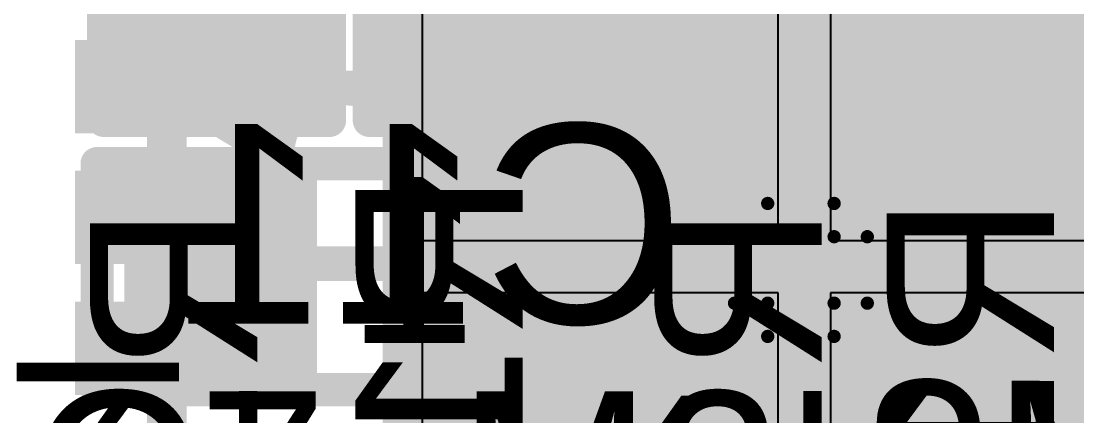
# Model space of a CAD drawing. Header units: inches. Extents: x -0.3 to 12.2, y -3.2 to 4.4.
# Drawn here: x 2.0595 to 2.2185, y 1.2532 to 1.3125 of the extents above; entities that cross this region are included whole.
import ezdxf

# ---------------------------------------------------------------- set-up
doc = ezdxf.new("R2010")
doc.units = ezdxf.units.IN
doc.header["$MEASUREMENT"] = 0
for name, color, linetype in [('Board Layer Stack Bottom Overlay', 54, 'Continuous'), ('Board Layer Stack Bottom Solder', 6, 'Continuous'), ('Bottom Assembly', 216, 'Continuous'), ('Bottom Layer_L8', 5, 'Continuous'), ('Bottom Paste', 16, 'Continuous'), ('FAB', 56, 'Continuous'), ('FAB_DWG_INFO', 1, 'Continuous'), ('Inner_L3', 76, 'Continuous'), ('Inner_L6', 156, 'Continuous'), ('Top Assembly', 6, 'Continuous'), ('Top Overlay', 2, 'Continuous'), ('Top Paste', 8, 'Continuous'), ('Top Solder', 216, 'Continuous'), ('TOP_L1', 1, 'Continuous'), ('Via Holes', 16, 'Continuous')]:
    doc.layers.add(name, color=color, linetype=linetype)
doc.styles.add('Arial', font='', dxfattribs={"height": 0.2})
doc.styles.get('Arial').set_extended_font_data('Arial')

# ---------------------------------------------------------------- blocks, each defined once
blk = doc.blocks.new('R0402_B_322')
at = {"layer": 'Board Layer Stack Bottom Solder'}
blk.add_hatch(color=6, dxfattribs=at).paths.add_polyline_path([(-0.033, -0.0145), (-0.033, 0.0145), (-0.004, 0.0145), (-0.004, -0.0145)])
at = {"layer": 'Bottom Layer_L8'}
blk.add_hatch(color=5, dxfattribs=at).paths.add_polyline_path([(-0.031, -0.0125), (-0.031, 0.0125), (-0.006, 0.0125), (-0.006, -0.0125)])
at = {"layer": 'Bottom Paste'}
blk.add_hatch(color=16, dxfattribs=at).paths.add_polyline_path([(-0.031, -0.0125), (-0.031, 0.0125), (-0.006, 0.0125), (-0.006, -0.0125)])
at = {"layer": 'Board Layer Stack Bottom Overlay'}
for points in [[(-0.0365, 0.017, 0.005, 0.005, 0), (0.0395, 0.017, 0.005, 0.005, 0)], [(-0.0365, 0.017, 0.005, 0.005, 0), (-0.0365, -0.017, 0.005, 0.005, 0)], [(-0.0365, -0.017, 0.005, 0.005, 0), (0.0365, -0.017, 0.005, 0.005, 0)]]:
    blk.add_lwpolyline(points, format="xyseb", dxfattribs=at)
for points in [[(-0.03775, 0.017, 0.0025, 0.0025, 1), (-0.03525, 0.017, 0.0025, 0.0025, 1)], [(-0.03775, 0.017, 0.0025, 0.0025, 1), (-0.03525, 0.017, 0.0025, 0.0025, 1)], [(-0.03775, -0.017, 0.0025, 0.0025, 1), (-0.03525, -0.017, 0.0025, 0.0025, 1)], [(-0.03775, -0.017, 0.0025, 0.0025, 1), (-0.03525, -0.017, 0.0025, 0.0025, 1)]]:
    blk.add_lwpolyline(points, format="xyseb", close=True, dxfattribs=at)
at = {"layer": 'Bottom Assembly'}
for points in [[(-0.0365, 0.017, 0.005, 0.005, 0), (0.0395, 0.017, 0.005, 0.005, 0)], [(-0.0365, 0.017, 0.005, 0.005, 0), (-0.0365, -0.017, 0.005, 0.005, 0)], [(-0.0365, -0.017, 0.005, 0.005, 0), (0.0395, -0.017, 0.005, 0.005, 0)]]:
    blk.add_lwpolyline(points, format="xyseb", dxfattribs=at)
for points in [[(-0.03775, 0.017, 0.0025, 0.0025, 1), (-0.03525, 0.017, 0.0025, 0.0025, 1)], [(-0.03775, 0.017, 0.0025, 0.0025, 1), (-0.03525, 0.017, 0.0025, 0.0025, 1)], [(-0.03775, -0.017, 0.0025, 0.0025, 1), (-0.03525, -0.017, 0.0025, 0.0025, 1)], [(-0.03775, -0.017, 0.0025, 0.0025, 1), (-0.03525, -0.017, 0.0025, 0.0025, 1)]]:
    blk.add_lwpolyline(points, format="xyseb", close=True, dxfattribs=at)
at = {"layer": 'Bottom Assembly', "style": 'Arial', "text_generation_flag": 2}
blk.add_text('R14_M2', height=0.04, rotation=180, dxfattribs=at).set_placement((-0.06523, 0.0093))
blk = doc.blocks.new('R0402_B_324')
at = {"layer": 'Board Layer Stack Bottom Solder'}
blk.add_hatch(color=6, dxfattribs=at).paths.add_polyline_path([(-0.033, -0.0145), (-0.033, 0.0145), (-0.004, 0.0145), (-0.004, -0.0145)])
at = {"layer": 'Bottom Layer_L8'}
blk.add_hatch(color=5, dxfattribs=at).paths.add_polyline_path([(-0.031, -0.0125), (-0.031, 0.0125), (-0.006, 0.0125), (-0.006, -0.0125)])
at = {"layer": 'Bottom Paste'}
blk.add_hatch(color=16, dxfattribs=at).paths.add_polyline_path([(-0.031, -0.0125), (-0.031, 0.0125), (-0.006, 0.0125), (-0.006, -0.0125)])
at = {"layer": 'Board Layer Stack Bottom Overlay'}
for points in [[(-0.0365, 0.017, 0.005, 0.005, 0), (0.0395, 0.017, 0.005, 0.005, 0)], [(-0.0365, 0.017, 0.005, 0.005, 0), (-0.0365, -0.017, 0.005, 0.005, 0)], [(-0.0365, -0.017, 0.005, 0.005, 0), (0.0365, -0.017, 0.005, 0.005, 0)]]:
    blk.add_lwpolyline(points, format="xyseb", dxfattribs=at)
for points in [[(-0.03775, 0.017, 0.0025, 0.0025, 1), (-0.03525, 0.017, 0.0025, 0.0025, 1)], [(-0.03775, 0.017, 0.0025, 0.0025, 1), (-0.03525, 0.017, 0.0025, 0.0025, 1)], [(-0.03775, -0.017, 0.0025, 0.0025, 1), (-0.03525, -0.017, 0.0025, 0.0025, 1)], [(-0.03775, -0.017, 0.0025, 0.0025, 1), (-0.03525, -0.017, 0.0025, 0.0025, 1)]]:
    blk.add_lwpolyline(points, format="xyseb", close=True, dxfattribs=at)
at = {"layer": 'Bottom Assembly'}
for points in [[(-0.0365, 0.017, 0.005, 0.005, 0), (0.0395, 0.017, 0.005, 0.005, 0)], [(-0.0365, 0.017, 0.005, 0.005, 0), (-0.0365, -0.017, 0.005, 0.005, 0)], [(-0.0365, -0.017, 0.005, 0.005, 0), (0.0395, -0.017, 0.005, 0.005, 0)]]:
    blk.add_lwpolyline(points, format="xyseb", dxfattribs=at)
for points in [[(-0.03775, 0.017, 0.0025, 0.0025, 1), (-0.03525, 0.017, 0.0025, 0.0025, 1)], [(-0.03775, 0.017, 0.0025, 0.0025, 1), (-0.03525, 0.017, 0.0025, 0.0025, 1)], [(-0.03775, -0.017, 0.0025, 0.0025, 1), (-0.03525, -0.017, 0.0025, 0.0025, 1)], [(-0.03775, -0.017, 0.0025, 0.0025, 1), (-0.03525, -0.017, 0.0025, 0.0025, 1)]]:
    blk.add_lwpolyline(points, format="xyseb", close=True, dxfattribs=at)
at = {"layer": 'Bottom Assembly', "style": 'Arial', "text_generation_flag": 2}
blk.add_text('R13_M2', height=0.04, rotation=180, dxfattribs=at).set_placement((-0.06523, 0.0093))
blk = doc.blocks.new('R0402_B_326')
at = {"layer": 'Board Layer Stack Bottom Solder'}
blk.add_hatch(color=6, dxfattribs=at).paths.add_polyline_path([(-0.033, -0.0145), (-0.033, 0.0145), (-0.004, 0.0145), (-0.004, -0.0145)])
at = {"layer": 'Bottom Layer_L8'}
blk.add_hatch(color=5, dxfattribs=at).paths.add_polyline_path([(-0.031, -0.0125), (-0.031, 0.0125), (-0.006, 0.0125), (-0.006, -0.0125)])
at = {"layer": 'Bottom Paste'}
blk.add_hatch(color=16, dxfattribs=at).paths.add_polyline_path([(-0.031, -0.0125), (-0.031, 0.0125), (-0.006, 0.0125), (-0.006, -0.0125)])
at = {"layer": 'Board Layer Stack Bottom Overlay'}
for points in [[(-0.0365, 0.017, 0.005, 0.005, 0), (0.0395, 0.017, 0.005, 0.005, 0)], [(-0.0365, 0.017, 0.005, 0.005, 0), (-0.0365, -0.017, 0.005, 0.005, 0)], [(-0.0365, -0.017, 0.005, 0.005, 0), (0.0365, -0.017, 0.005, 0.005, 0)]]:
    blk.add_lwpolyline(points, format="xyseb", dxfattribs=at)
for points in [[(-0.03775, 0.017, 0.0025, 0.0025, 1), (-0.03525, 0.017, 0.0025, 0.0025, 1)], [(-0.03775, 0.017, 0.0025, 0.0025, 1), (-0.03525, 0.017, 0.0025, 0.0025, 1)], [(-0.03775, -0.017, 0.0025, 0.0025, 1), (-0.03525, -0.017, 0.0025, 0.0025, 1)], [(-0.03775, -0.017, 0.0025, 0.0025, 1), (-0.03525, -0.017, 0.0025, 0.0025, 1)]]:
    blk.add_lwpolyline(points, format="xyseb", close=True, dxfattribs=at)
at = {"layer": 'Bottom Assembly'}
for points in [[(-0.0365, 0.017, 0.005, 0.005, 0), (0.0395, 0.017, 0.005, 0.005, 0)], [(-0.0365, 0.017, 0.005, 0.005, 0), (-0.0365, -0.017, 0.005, 0.005, 0)], [(-0.0365, -0.017, 0.005, 0.005, 0), (0.0395, -0.017, 0.005, 0.005, 0)]]:
    blk.add_lwpolyline(points, format="xyseb", dxfattribs=at)
for points in [[(-0.03775, 0.017, 0.0025, 0.0025, 1), (-0.03525, 0.017, 0.0025, 0.0025, 1)], [(-0.03775, 0.017, 0.0025, 0.0025, 1), (-0.03525, 0.017, 0.0025, 0.0025, 1)], [(-0.03775, -0.017, 0.0025, 0.0025, 1), (-0.03525, -0.017, 0.0025, 0.0025, 1)], [(-0.03775, -0.017, 0.0025, 0.0025, 1), (-0.03525, -0.017, 0.0025, 0.0025, 1)]]:
    blk.add_lwpolyline(points, format="xyseb", close=True, dxfattribs=at)
at = {"layer": 'Bottom Assembly', "style": 'Arial', "text_generation_flag": 2}
blk.add_text('R12_M2', height=0.04, rotation=180, dxfattribs=at).set_placement((-0.06523, 0.0093))
blk = doc.blocks.new('R0402_B_328')
at = {"layer": 'Board Layer Stack Bottom Solder'}
blk.add_hatch(color=6, dxfattribs=at).paths.add_polyline_path([(-0.033, -0.0145), (-0.033, 0.0145), (-0.004, 0.0145), (-0.004, -0.0145)])
at = {"layer": 'Bottom Layer_L8'}
blk.add_hatch(color=5, dxfattribs=at).paths.add_polyline_path([(-0.031, -0.0125), (-0.031, 0.0125), (-0.006, 0.0125), (-0.006, -0.0125)])
at = {"layer": 'Bottom Paste'}
blk.add_hatch(color=16, dxfattribs=at).paths.add_polyline_path([(-0.031, -0.0125), (-0.031, 0.0125), (-0.006, 0.0125), (-0.006, -0.0125)])
at = {"layer": 'Board Layer Stack Bottom Overlay'}
for points in [[(-0.0365, 0.017, 0.005, 0.005, 0), (0.0395, 0.017, 0.005, 0.005, 0)], [(-0.0365, 0.017, 0.005, 0.005, 0), (-0.0365, -0.017, 0.005, 0.005, 0)]]:
    blk.add_lwpolyline(points, format="xyseb", dxfattribs=at)
blk.add_lwpolyline([(-0.03775, 0.017, 0.0025, 0.0025, 1), (-0.03525, 0.017, 0.0025, 0.0025, 1)], format="xyseb", close=True, dxfattribs=at)
blk.add_lwpolyline([(-0.03775, 0.017, 0.0025, 0.0025, 1), (-0.03525, 0.017, 0.0025, 0.0025, 1)], format="xyseb", close=True, dxfattribs=at)
at = {"layer": 'Bottom Assembly'}
for points in [[(-0.0365, 0.017, 0.005, 0.005, 0), (0.0395, 0.017, 0.005, 0.005, 0)], [(-0.0365, 0.017, 0.005, 0.005, 0), (-0.0365, -0.017, 0.005, 0.005, 0)]]:
    blk.add_lwpolyline(points, format="xyseb", dxfattribs=at)
blk.add_lwpolyline([(-0.03775, 0.017, 0.0025, 0.0025, 1), (-0.03525, 0.017, 0.0025, 0.0025, 1)], format="xyseb", close=True, dxfattribs=at)
blk.add_lwpolyline([(-0.03775, 0.017, 0.0025, 0.0025, 1), (-0.03525, 0.017, 0.0025, 0.0025, 1)], format="xyseb", close=True, dxfattribs=at)
at = {"layer": 'Bottom Assembly', "style": 'Arial', "text_generation_flag": 2}
blk.add_text('R11_M2', height=0.04, rotation=180, dxfattribs=at).set_placement((-0.06523, 0.0093))
blk = doc.blocks.new('C0402_B_409')
at = {"layer": 'Board Layer Stack Bottom Solder'}
for points in [[(-0.004, 0.0145), (-0.004, -0.0145), (-0.033, -0.0145), (-0.033, 0.0145)], [(0.0354, 0.0145), (0.0354, -0.0145), (0.0064, -0.0145), (0.0064, 0.0145)]]:
    blk.add_hatch(color=6, dxfattribs=at).paths.add_polyline_path(points)
at = {"layer": 'Bottom Layer_L8'}
for points in [[(-0.006, 0.0125), (-0.006, -0.0125), (-0.031, -0.0125), (-0.031, 0.0125)], [(0.0334, 0.0125), (0.0334, -0.0125), (0.0084, -0.0125), (0.0084, 0.0125)]]:
    blk.add_hatch(color=5, dxfattribs=at).paths.add_polyline_path(points)
at = {"layer": 'Bottom Paste'}
for points in [[(-0.006, 0.0125), (-0.006, -0.0125), (-0.031, -0.0125), (-0.031, 0.0125)], [(0.0334, 0.0125), (0.0334, -0.0125), (0.0084, -0.0125), (0.0084, 0.0125)]]:
    blk.add_hatch(color=16, dxfattribs=at).paths.add_polyline_path(points)
at = {"layer": 'Board Layer Stack Bottom Overlay'}
for points in [[(-0.0365, 0.017, 0.005, 0.005, 0), (-0.0365, -0.017, 0.005, 0.005, 0)], [(0.0395, 0.017, 0.005, 0.005, 0), (-0.0365, 0.017, 0.005, 0.005, 0)], [(0.0395, 0.017, 0.005, 0.005, 0), (0.0395, -0.017, 0.005, 0.005, 0)], [(0.0365, -0.017, 0.005, 0.005, 0), (-0.0365, -0.017, 0.005, 0.005, 0)], [(0.0395, -0.017, 0.005, 0.005, 0), (0.0365, -0.017, 0.005, 0.005, 0)]]:
    blk.add_lwpolyline(points, format="xyseb", dxfattribs=at)
for points in [[(-0.03775, 0.017, 0.0025, 0.0025, 1), (-0.03525, 0.017, 0.0025, 0.0025, 1)], [(-0.03775, 0.017, 0.0025, 0.0025, 1), (-0.03525, 0.017, 0.0025, 0.0025, 1)], [(0.03825, 0.017, 0.0025, 0.0025, 1), (0.04075, 0.017, 0.0025, 0.0025, 1)], [(0.03825, 0.017, 0.0025, 0.0025, 1), (0.04075, 0.017, 0.0025, 0.0025, 1)], [(-0.03775, -0.017, 0.0025, 0.0025, 1), (-0.03525, -0.017, 0.0025, 0.0025, 1)], [(-0.03775, -0.017, 0.0025, 0.0025, 1), (-0.03525, -0.017, 0.0025, 0.0025, 1)], [(0.03525, -0.017, 0.0025, 0.0025, 1), (0.03775, -0.017, 0.0025, 0.0025, 1)], [(0.03525, -0.017, 0.0025, 0.0025, 1), (0.03775, -0.017, 0.0025, 0.0025, 1)], [(0.03825, -0.017, 0.0025, 0.0025, 1), (0.04075, -0.017, 0.0025, 0.0025, 1)], [(0.03825, -0.017, 0.0025, 0.0025, 1), (0.04075, -0.017, 0.0025, 0.0025, 1)]]:
    blk.add_lwpolyline(points, format="xyseb", close=True, dxfattribs=at)
at = {"layer": 'Bottom Assembly'}
for points in [[(-0.0365, 0.017, 0.005, 0.005, 0), (-0.0365, -0.017, 0.005, 0.005, 0)], [(0.0395, 0.017, 0.005, 0.005, 0), (-0.0365, 0.017, 0.005, 0.005, 0)], [(0.0395, 0.017, 0.005, 0.005, 0), (0.0395, -0.017, 0.005, 0.005, 0)], [(0.0395, -0.017, 0.005, 0.005, 0), (-0.0365, -0.017, 0.005, 0.005, 0)]]:
    blk.add_lwpolyline(points, format="xyseb", dxfattribs=at)
for points in [[(-0.03775, 0.017, 0.0025, 0.0025, 1), (-0.03525, 0.017, 0.0025, 0.0025, 1)], [(-0.03775, 0.017, 0.0025, 0.0025, 1), (-0.03525, 0.017, 0.0025, 0.0025, 1)], [(0.03825, 0.017, 0.0025, 0.0025, 1), (0.04075, 0.017, 0.0025, 0.0025, 1)], [(0.03825, 0.017, 0.0025, 0.0025, 1), (0.04075, 0.017, 0.0025, 0.0025, 1)], [(-0.03775, -0.017, 0.0025, 0.0025, 1), (-0.03525, -0.017, 0.0025, 0.0025, 1)], [(-0.03775, -0.017, 0.0025, 0.0025, 1), (-0.03525, -0.017, 0.0025, 0.0025, 1)], [(0.03825, -0.017, 0.0025, 0.0025, 1), (0.04075, -0.017, 0.0025, 0.0025, 1)], [(0.03825, -0.017, 0.0025, 0.0025, 1), (0.04075, -0.017, 0.0025, 0.0025, 1)]]:
    blk.add_lwpolyline(points, format="xyseb", close=True, dxfattribs=at)
at = {"layer": 'Bottom Assembly', "style": 'Arial', "text_generation_flag": 2}
blk.add_text('C11_M2', height=0.03, rotation=180, dxfattribs=at).set_placement((-0.04905, 0.00707))
at = {"layer": 'FAB', "style": 'Arial', "text_generation_flag": 2}
blk.add_text('1', height=0.025, rotation=180, dxfattribs=at).set_placement((-0.0185, 0.01))
blk = doc.blocks.new('CP_56_1_ADI_427')
at = {"layer": 'Bottom Layer_L8'}
h = blk.add_hatch(color=5, dxfattribs=at)
edge = h.paths.add_edge_path()
edge.add_arc((0.061, 0.062), 0.008, 0, 360)
at = {"layer": 'Inner_L3'}
h = blk.add_hatch(color=76, dxfattribs=at)
edge = h.paths.add_edge_path()
edge.add_arc((0.061, 0.062), 0.008, 0, 360)
at = {"layer": 'Inner_L6'}
h = blk.add_hatch(color=156, dxfattribs=at)
edge = h.paths.add_edge_path()
edge.add_arc((0.061, 0.062), 0.008, 0, 360)
at = {"layer": 'Top Paste'}
for points in [[(0.05423, 0.1375), (0.0442, 0.1375), (0.0442, 0.16931), (0.05423, 0.16931)], [(0.07391, 0.1375), (0.06388, 0.1375), (0.06388, 0.16931), (0.07391, 0.16931)], [(0.0936, 0.1375), (0.08357, 0.1375), (0.08357, 0.16931), (0.0936, 0.16931)]]:
    blk.add_hatch(color=8, dxfattribs=at).paths.add_polyline_path(points)
at = {"layer": 'Top Solder'}
for points in [[(0.05623, 0.1355), (0.0422, 0.1355), (0.0422, 0.17131), (0.05623, 0.17131)], [(0.07591, 0.1355), (0.06188, 0.1355), (0.06188, 0.17131), (0.07591, 0.17131)], [(0.0956, 0.1355), (0.08157, 0.1355), (0.08157, 0.17131), (0.0956, 0.17131)], [(-0.125, 0.125), (0.125, 0.125), (0.125, -0.125), (-0.125, -0.125)]]:
    blk.add_hatch(color=216, dxfattribs=at).paths.add_polyline_path(points)
at = {"layer": 'TOP_L1'}
for points in [[(0.05423, 0.1375), (0.0442, 0.1375), (0.0442, 0.16931), (0.05423, 0.16931)], [(0.07391, 0.1375), (0.06388, 0.1375), (0.06388, 0.16931), (0.07391, 0.16931)], [(0.0936, 0.1375), (0.08357, 0.1375), (0.08357, 0.16931), (0.0936, 0.16931)], [(-0.123, 0.123), (0.123, 0.123), (0.123, -0.123), (-0.123, -0.123)]]:
    blk.add_hatch(color=1, dxfattribs=at).paths.add_polyline_path(points)
h = blk.add_hatch(color=1, dxfattribs=at)
edge = h.paths.add_edge_path()
edge.add_arc((0.061, 0.062), 0.008, 0, 360)
at = {"layer": 'Via Holes'}
h = blk.add_hatch(color=7, dxfattribs=at)
edge = h.paths.add_edge_path()
edge.add_arc((0.061, 0.062), 0.004, 0, 360)
at = {"layer": 'Top Assembly'}
for points in [[(-0.1575, 0.1575, 0.006, 0.006, 0), (0.1575, 0.1575, 0.006, 0.006, 0)], [(0.04321, 0.1575, 0.006, 0.006, 0), (0.05521, 0.1575, 0.006, 0.006, 0)], [(0.04321, 0.1575, 0.006, 0.006, 0), (0.05521, 0.1575, 0.006, 0.006, 0)], [(0.0629, 0.1575, 0.006, 0.006, 0), (0.0749, 0.1575, 0.006, 0.006, 0)], [(0.0629, 0.1575, 0.006, 0.006, 0), (0.0749, 0.1575, 0.006, 0.006, 0)], [(0.08258, 0.1575, 0.006, 0.006, 0), (0.09458, 0.1575, 0.006, 0.006, 0)], [(0.08258, 0.1575, 0.006, 0.006, 0), (0.09458, 0.1575, 0.006, 0.006, 0)]]:
    blk.add_lwpolyline(points, format="xyseb", dxfattribs=at)
for points in [[(0.04171, 0.1575, 0.003, 0.003, 1), (0.04471, 0.1575, 0.003, 0.003, 1)], [(0.04171, 0.1575, 0.003, 0.003, 1), (0.04471, 0.1575, 0.003, 0.003, 1)], [(0.05371, 0.1575, 0.003, 0.003, 1), (0.05671, 0.1575, 0.003, 0.003, 1)], [(0.05371, 0.1575, 0.003, 0.003, 1), (0.05671, 0.1575, 0.003, 0.003, 1)], [(0.0614, 0.1575, 0.003, 0.003, 1), (0.0644, 0.1575, 0.003, 0.003, 1)], [(0.0614, 0.1575, 0.003, 0.003, 1), (0.0644, 0.1575, 0.003, 0.003, 1)], [(0.0734, 0.1575, 0.003, 0.003, 1), (0.0764, 0.1575, 0.003, 0.003, 1)], [(0.0734, 0.1575, 0.003, 0.003, 1), (0.0764, 0.1575, 0.003, 0.003, 1)], [(0.08108, 0.1575, 0.003, 0.003, 1), (0.08408, 0.1575, 0.003, 0.003, 1)], [(0.08108, 0.1575, 0.003, 0.003, 1), (0.08408, 0.1575, 0.003, 0.003, 1)], [(0.09308, 0.1575, 0.003, 0.003, 1), (0.09608, 0.1575, 0.003, 0.003, 1)], [(0.09308, 0.1575, 0.003, 0.003, 1), (0.09608, 0.1575, 0.003, 0.003, 1)]]:
    blk.add_lwpolyline(points, format="xyseb", close=True, dxfattribs=at)
at = {"layer": 'Top Paste'}
for p, q in [((0.05756, 0.11906), (0.00394, 0.11906)), ((0.05756, 0.06544), (0.05756, 0.11906)), ((0.11906, 0.11906), (0.06544, 0.11906)), ((0.06544, 0.11906), (0.06544, 0.06544)), ((0.00394, 0.06544), (0.05756, 0.06544)), ((0.06544, 0.06544), (0.11906, 0.06544)), ((0.05756, 0.05756), (0.00394, 0.05756)), ((0.05756, 0.00394), (0.05756, 0.05756)), ((0.11906, 0.05756), (0.06544, 0.05756)), ((0.06544, 0.05756), (0.06544, 0.00394))]:
    blk.add_line(p, q, dxfattribs=at)

msp = doc.modelspace()

# ---------------------------------------------------------------- linework, layer by layer
at = {"layer": 'FAB_DWG_INFO'}
for points in [[(2.1719, 1.28011, 0.002, 0.002, 0), (2.1719, 1.28511, 0.002, 0.002, 0)], [(2.1719, 1.28511, 0.002, 0.002, 0), (2.1819, 1.28511, 0.002, 0.002, 0)], [(2.1819, 1.28011, 0.002, 0.002, 0), (2.1819, 1.28511, 0.002, 0.002, 0)], [(2.1669, 1.27011, 0.002, 0.002, 0), (2.1669, 1.28011, 0.002, 0.002, 0)], [(2.1669, 1.28011, 0.002, 0.002, 0), (2.1719, 1.28011, 0.002, 0.002, 0)], [(2.1819, 1.28011, 0.002, 0.002, 0), (2.1869, 1.28011, 0.002, 0.002, 0)], [(2.1869, 1.27011, 0.002, 0.002, 0), (2.1869, 1.28011, 0.002, 0.002, 0)], [(2.1669, 1.27011, 0.002, 0.002, 0), (2.1719, 1.27011, 0.002, 0.002, 0)], [(2.1719, 1.26511, 0.002, 0.002, 0), (2.1719, 1.27011, 0.002, 0.002, 0)], [(2.1819, 1.27011, 0.002, 0.002, 0), (2.1869, 1.27011, 0.002, 0.002, 0)], [(2.1819, 1.26511, 0.002, 0.002, 0), (2.1819, 1.27011, 0.002, 0.002, 0)], [(2.1719, 1.26511, 0.002, 0.002, 0), (2.1819, 1.26511, 0.002, 0.002, 0)]]:
    msp.add_lwpolyline(points, format="xyseb", dxfattribs=at)
for points in [[(2.1714, 1.28511, 0.001, 0.001, 1), (2.1724, 1.28511, 0.001, 0.001, 1)], [(2.1714, 1.28511, 0.001, 0.001, 1), (2.1724, 1.28511, 0.001, 0.001, 1)], [(2.1814, 1.28511, 0.001, 0.001, 1), (2.1824, 1.28511, 0.001, 0.001, 1)], [(2.1814, 1.28511, 0.001, 0.001, 1), (2.1824, 1.28511, 0.001, 0.001, 1)], [(2.1664, 1.28011, 0.001, 0.001, 1), (2.1674, 1.28011, 0.001, 0.001, 1)], [(2.1664, 1.28011, 0.001, 0.001, 1), (2.1674, 1.28011, 0.001, 0.001, 1)], [(2.1714, 1.28011, 0.001, 0.001, 1), (2.1724, 1.28011, 0.001, 0.001, 1)], [(2.1714, 1.28011, 0.001, 0.001, 1), (2.1724, 1.28011, 0.001, 0.001, 1)], [(2.1814, 1.28011, 0.001, 0.001, 1), (2.1824, 1.28011, 0.001, 0.001, 1)], [(2.1814, 1.28011, 0.001, 0.001, 1), (2.1824, 1.28011, 0.001, 0.001, 1)], [(2.1864, 1.28011, 0.001, 0.001, 1), (2.1874, 1.28011, 0.001, 0.001, 1)], [(2.1864, 1.28011, 0.001, 0.001, 1), (2.1874, 1.28011, 0.001, 0.001, 1)], [(2.1664, 1.27011, 0.001, 0.001, 1), (2.1674, 1.27011, 0.001, 0.001, 1)], [(2.1664, 1.27011, 0.001, 0.001, 1), (2.1674, 1.27011, 0.001, 0.001, 1)], [(2.1714, 1.27011, 0.001, 0.001, 1), (2.1724, 1.27011, 0.001, 0.001, 1)], [(2.1714, 1.27011, 0.001, 0.001, 1), (2.1724, 1.27011, 0.001, 0.001, 1)], [(2.1814, 1.27011, 0.001, 0.001, 1), (2.1824, 1.27011, 0.001, 0.001, 1)], [(2.1814, 1.27011, 0.001, 0.001, 1), (2.1824, 1.27011, 0.001, 0.001, 1)], [(2.1864, 1.27011, 0.001, 0.001, 1), (2.1874, 1.27011, 0.001, 0.001, 1)], [(2.1864, 1.27011, 0.001, 0.001, 1), (2.1874, 1.27011, 0.001, 0.001, 1)], [(2.1714, 1.26511, 0.001, 0.001, 1), (2.1724, 1.26511, 0.001, 0.001, 1)], [(2.1714, 1.26511, 0.001, 0.001, 1), (2.1724, 1.26511, 0.001, 0.001, 1)], [(2.1814, 1.26511, 0.001, 0.001, 1), (2.1824, 1.26511, 0.001, 0.001, 1)], [(2.1814, 1.26511, 0.001, 0.001, 1), (2.1824, 1.26511, 0.001, 0.001, 1)]]:
    msp.add_lwpolyline(points, format="xyseb", close=True, dxfattribs=at)

# ---------------------------------------------------------------- block references
for name, p, rotation in [('R0402_B_322', (2.0889, 1.33411), 90), ('R0402_B_324', (2.1289, 1.33411), 90), ('R0402_B_326', (2.1689, 1.33411), 90), ('R0402_B_328', (2.2089, 1.33411), 90), ('CP_56_1_ADI_427', (2.2389, 1.21411), 90), ('C0402_B_409', (2.1104, 1.27411), 180)]:
    msp.add_blockref(name, p, dxfattribs=dict(rotation=rotation))

# ---------------------------------------------------------------- texts
at = {"layer": 'Board Layer Stack Bottom Overlay', "style": 'Arial', "text_generation_flag": 2}
for s, p in [('R13_M2', (2.13501, 1.29001)), ('R11_M2', (2.21501, 1.28651)), ('R14_M2', (2.09501, 1.28501)), ('R12_M2', (2.18001, 1.28501))]:
    msp.add_text(s, height=0.025197, rotation=90, dxfattribs=at).set_placement(p)
msp.add_text('R10_M2', height=0.025197, dxfattribs=at).set_placement((2.3192, 1.23328))
at = {"layer": 'Top Overlay', "style": 'Arial'}
msp.add_text('C7_M2', height=0.025197, dxfattribs=at).set_placement((2.06061, 1.23167))

doc.saveas('drawing.dxf')
